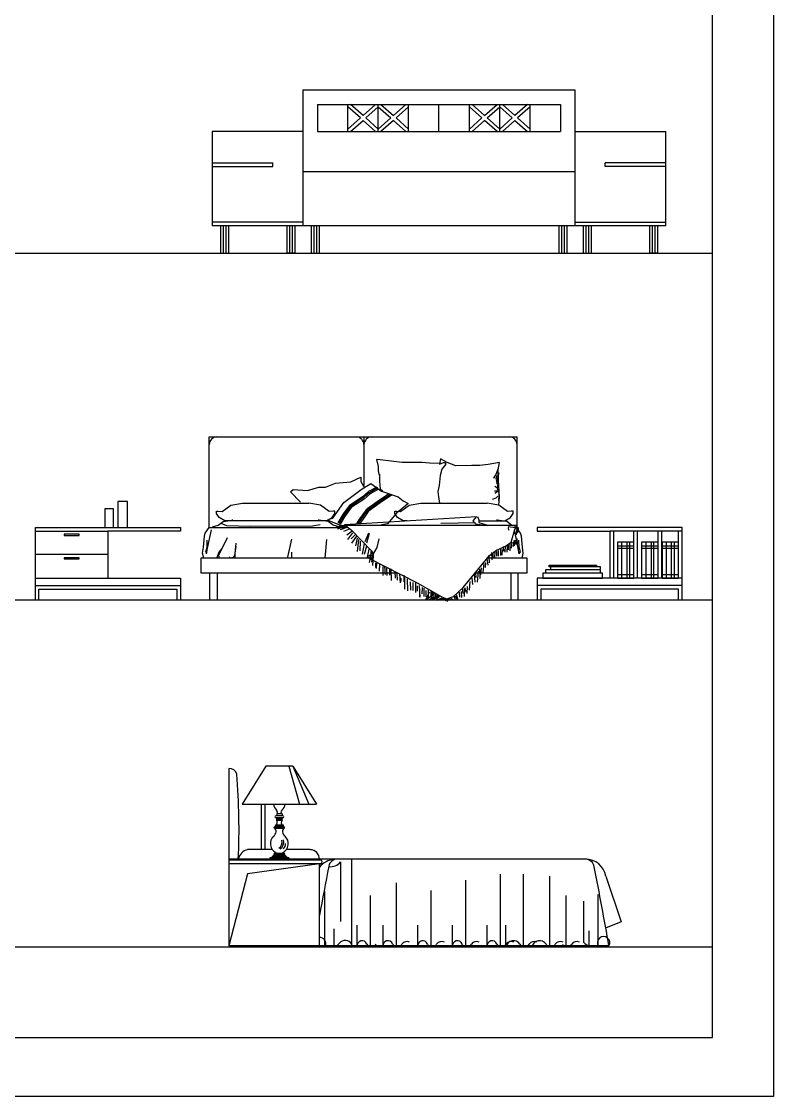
# Model space of a CAD drawing. Header units: inches. Extents: x 18.5 to 61, y 8.5 to 33.3.
# Drawn here: x 56.86 to 61, y 8.48 to 14.41 of the extents above; entities that cross this region are included whole.
import ezdxf

# ---------------------------------------------------------------- set-up
doc = ezdxf.new("R2010")
doc.units = ezdxf.units.IN
doc.header["$MEASUREMENT"] = 0
for name, color, linetype in [('02', 2, 'Continuous'), ('1', 1, 'Continuous'), ('4', 4, 'Continuous'), ('kadrbm', 4, 'Continuous')]:
    doc.layers.add(name, color=color, linetype=linetype)

# ---------------------------------------------------------------- blocks, each defined once
blk = doc.blocks.new('kadrbm')
at = {"layer": 'kadrbm', "color": 4}
blk.add_lwpolyline([(0, 0), (0, 24.7972), (21, 24.7972), (21, 0), (0, 0)], close=True, dxfattribs=at)
blk.add_lwpolyline([(20.6631, 0.3257), (20.6631, 24.4603), (0.3369, 24.4603), (0.3369, 0.3257), (20.6631, 0.3257)], dxfattribs=at)

msp = doc.modelspace()

# ---------------------------------------------------------------- linework, layer by layer
at = {"layer": '02'}
for p, q in [((57.9701, 13.2837), (57.9701, 13.1337)), ((57.9851, 13.2837), (57.9851, 13.1337)), ((58.3351, 13.2837), (58.3351, 13.1337)), ((58.3501, 13.2837), (58.3501, 13.1337)), ((58.4701, 13.2837), (58.4701, 13.1337)), ((58.4851, 13.2837), (58.4851, 13.1337)), ((59.8351, 13.2837), (59.8351, 13.1337)), ((59.8501, 13.2837), (59.8501, 13.1337)), ((59.9701, 13.2837), (59.9701, 13.1337)), ((59.9851, 13.2837), (59.9851, 13.1337)), ((60.3351, 13.2837), (60.3351, 13.1337)), ((60.3501, 13.2837), (60.3501, 13.1337)), ((57.8933, 12.1196), (59.5903, 12.1196)), ((57.8933, 11.6196), (57.8933, 12.1196)), ((58.7464, 12.1196), (58.7464, 11.8511)), ((59.5903, 11.6165), (59.5903, 12.1196)), ((58.8148, 11.9952), (58.8253, 11.956)), ((58.8358, 11.9926), (58.8148, 11.9952)), ((58.9564, 11.977), (58.8358, 11.9926)), ((59.1686, 11.998), (59.1634, 11.9692)), ((59.2053, 11.9771), (59.1686, 11.998)), ((58.8253, 11.956), (58.8253, 11.9324)), ((58.8253, 11.9324), (58.828, 11.9141)), ((59.0664, 11.977), (58.9564, 11.977)), ((59.1083, 11.9744), (59.0664, 11.977)), ((59.166, 11.9718), (59.1083, 11.9744)), ((59.1634, 11.9692), (59.1843, 11.9771)), ((59.1765, 11.9404), (59.166, 11.9064)), ((59.1974, 11.9692), (59.1765, 11.9404)), ((59.1843, 11.9771), (59.1922, 11.9771)), ((59.1922, 11.9771), (59.1974, 11.9692)), ((59.2525, 11.9588), (59.2053, 11.9771)), ((59.3416, 11.9614), (59.2525, 11.9588)), ((59.3861, 11.9614), (59.3416, 11.9614)), ((59.4307, 11.9667), (59.3861, 11.9614)), ((59.4936, 11.9772), (59.4307, 11.9667)), ((59.4839, 11.9407), (59.4736, 11.9117)), ((59.4857, 11.9379), (59.4936, 11.9772)), ((59.4884, 11.8803), (59.4857, 11.9379)), ((58.5344, 11.8424), (58.5894, 11.8634)), ((58.5894, 11.8634), (58.6733, 11.8712)), ((58.6733, 11.8712), (58.7021, 11.8843)), ((58.7021, 11.8843), (58.7283, 11.8974)), ((58.7283, 11.8974), (58.7283, 11.8739)), ((58.7283, 11.8739), (58.744, 11.8477)), ((58.828, 11.9141), (58.8358, 11.9088)), ((58.8319, 11.9114), (58.8318, 11.874)), ((58.8318, 11.874), (58.8351, 11.8301)), ((59.166, 11.9064), (59.1608, 11.8514)), ((59.4736, 11.9117), (59.4634, 11.8912)), ((59.4634, 11.8912), (59.4675, 11.9051)), ((59.4794, 11.9055), (59.4743, 11.8851)), ((59.4743, 11.8851), (59.4777, 11.8783)), ((59.4777, 11.8783), (59.479, 11.8579)), ((59.4906, 11.9204), (59.4801, 11.8837)), ((59.4801, 11.8837), (59.4853, 11.868)), ((59.4853, 11.868), (59.4827, 11.8418)), ((59.4936, 11.786), (59.4884, 11.8803)), ((58.3405, 11.8162), (58.3562, 11.8293)), ((58.3955, 11.7586), (58.3405, 11.8162)), ((58.3562, 11.8293), (58.4348, 11.8241)), ((58.4348, 11.8241), (58.4977, 11.8424)), ((58.4977, 11.8424), (58.5344, 11.8424)), ((58.6358, 11.7575), (58.7302, 11.8283)), ((58.7302, 11.8283), (58.7846, 11.8614)), ((58.772, 11.8175), (58.7381, 11.7886)), ((58.775, 11.8104), (58.7419, 11.7821)), ((58.7762, 11.8113), (58.7426, 11.7827)), ((58.744, 11.8477), (58.7493, 11.8398)), ((58.7798, 11.8047), (58.7468, 11.7764)), ((58.8168, 11.8421), (58.772, 11.8175)), ((58.8235, 11.8373), (58.7762, 11.8113)), ((58.8204, 11.8356), (58.7762, 11.8113)), ((58.8271, 11.8307), (58.7798, 11.8047)), ((58.7846, 11.8614), (58.8436, 11.8189)), ((58.8351, 11.8301), (58.8485, 11.8228)), ((58.8436, 11.8189), (58.9344, 11.7884)), ((58.8844, 11.8052), (58.8519, 11.7835)), ((59.1608, 11.8514), (59.153, 11.8173)), ((59.153, 11.8173), (59.1571, 11.7877)), ((59.4805, 11.8194), (59.4668, 11.8194)), ((59.4841, 11.8174), (59.468, 11.8064)), ((59.4771, 11.8399), (59.4685, 11.845)), ((59.489, 11.8382), (59.4771, 11.8399)), ((59.4827, 11.8418), (59.4801, 11.834)), ((59.4801, 11.834), (59.4906, 11.8104)), ((59.4906, 11.8104), (59.4906, 11.7921)), ((57.3895, 11.7631), (57.3895, 11.6196)), ((57.4425, 11.7631), (57.3895, 11.7631)), ((57.4425, 11.6196), (57.4425, 11.7631)), ((58.0123, 11.7431), (58.0771, 11.7527)), ((58.0771, 11.7527), (58.4419, 11.7527)), ((58.5066, 11.7431), (58.4419, 11.7527)), ((58.5744, 11.6702), (58.6358, 11.7575)), ((58.7381, 11.7886), (58.6666, 11.7409)), ((58.7426, 11.7827), (58.6718, 11.7354)), ((58.7072, 11.759), (58.6718, 11.7354)), ((58.7468, 11.7764), (58.6759, 11.7292)), ((58.7426, 11.7827), (58.7072, 11.759)), ((58.8271, 11.767), (58.7586, 11.7174)), ((58.8314, 11.7608), (58.764, 11.712)), ((58.8357, 11.7546), (58.7694, 11.7067)), ((58.8767, 11.8), (58.8271, 11.767)), ((58.8519, 11.7835), (58.8271, 11.767)), ((58.8935, 11.8022), (58.8314, 11.7608)), ((58.9025, 11.7991), (58.8357, 11.7546)), ((58.9344, 11.7884), (58.9629, 11.7664)), ((58.9629, 11.7664), (58.9898, 11.7518)), ((58.9898, 11.7518), (58.9759, 11.7386)), ((58.996, 11.7431), (59.0607, 11.7527)), ((59.0607, 11.7527), (59.4255, 11.7527)), ((59.1571, 11.7877), (59.1626, 11.7527)), ((59.4902, 11.7431), (59.4255, 11.7527)), ((59.4732, 11.7805), (59.4542, 11.773)), ((59.4847, 11.7926), (59.4732, 11.7805)), ((59.4906, 11.7921), (59.488, 11.7685)), ((59.4898, 11.7432), (59.4936, 11.786)), ((57.32, 11.6196), (57.32, 11.7239)), ((57.32, 11.7239), (57.3638, 11.7239)), ((57.3638, 11.7239), (57.3638, 11.6196)), ((57.933, 11.6967), (57.9332, 11.7095)), ((57.9474, 11.6744), (57.933, 11.6967)), ((57.9332, 11.7095), (57.9424, 11.7096)), ((57.9424, 11.7096), (57.9644, 11.7071)), ((57.9644, 11.7071), (58.0123, 11.7431)), ((58.5545, 11.7071), (58.5066, 11.7431)), ((58.5765, 11.7096), (58.5545, 11.7071)), ((58.5715, 11.6744), (58.5859, 11.6967)), ((58.5857, 11.7095), (58.5765, 11.7096)), ((58.5859, 11.6967), (58.5857, 11.7095)), ((58.6254, 11.6852), (58.6016, 11.6447)), ((58.6372, 11.7014), (58.6254, 11.6852)), ((58.6432, 11.697), (58.6317, 11.6811)), ((58.6699, 11.7336), (58.6321, 11.6817)), ((58.6666, 11.7409), (58.6372, 11.7014)), ((58.6759, 11.7292), (58.6381, 11.6773)), ((58.6718, 11.7354), (58.6432, 11.697)), ((58.7385, 11.6891), (58.709, 11.6466)), ((58.7447, 11.6848), (58.7152, 11.6424)), ((58.7586, 11.7174), (58.7184, 11.6608)), ((58.7586, 11.7174), (58.7385, 11.6891)), ((58.764, 11.712), (58.7447, 11.6848)), ((58.7694, 11.7067), (58.7508, 11.6804)), ((58.7753, 11.7295), (58.7586, 11.7174)), ((58.7928, 11.7422), (58.7753, 11.7295)), ((58.9263, 11.6985), (58.8767, 11.6395)), ((58.9167, 11.6967), (58.9169, 11.7095)), ((58.9311, 11.6744), (58.9167, 11.6967)), ((58.9169, 11.7095), (58.9261, 11.7096)), ((58.9261, 11.7096), (58.9481, 11.7071)), ((58.9759, 11.7386), (58.9263, 11.6985)), ((58.9481, 11.7071), (58.996, 11.7431)), ((59.5382, 11.7071), (59.4902, 11.7431)), ((59.5602, 11.7096), (59.5382, 11.7071)), ((59.5551, 11.6744), (59.5695, 11.6967)), ((59.5693, 11.7095), (59.5602, 11.7096)), ((59.5695, 11.6967), (59.5693, 11.7095)), ((57.9117, 11.6233), (57.9428, 11.6329)), ((57.9428, 11.6329), (57.9692, 11.6521)), ((57.9788, 11.6568), (57.9474, 11.6744)), ((57.9567, 11.6431), (57.9886, 11.6307)), ((57.9692, 11.6521), (58.0219, 11.6592)), ((58.5401, 11.6568), (57.9788, 11.6568)), ((57.9886, 11.6307), (58.1214, 11.6265)), ((58.0219, 11.6592), (58.0219, 11.664)), ((58.1214, 11.6265), (58.4632, 11.6293)), ((58.4632, 11.6293), (58.5047, 11.6362)), ((58.497, 11.6592), (58.497, 11.664)), ((58.5497, 11.6521), (58.497, 11.6592)), ((58.5401, 11.6568), (58.5715, 11.6744)), ((58.5437, 11.6608), (58.6381, 11.623)), ((58.5761, 11.6329), (58.5497, 11.6521)), ((58.5531, 11.6655), (58.5744, 11.6702)), ((58.6072, 11.6233), (58.5761, 11.6329)), ((58.5915, 11.6196), (58.6244, 11.6312)), ((58.631, 11.6268), (58.597, 11.62)), ((58.6497, 11.6285), (58.6004, 11.6098)), ((58.6317, 11.6811), (58.6081, 11.641)), ((58.6381, 11.6773), (58.6145, 11.6371)), ((58.6244, 11.6312), (58.6464, 11.629)), ((59.5913, 11.6303), (58.6354, 11.6301)), ((58.6383, 11.6356), (59.3672, 11.6802)), ((58.6464, 11.629), (58.6749, 11.6071)), ((58.7184, 11.6608), (58.7044, 11.6396)), ((58.709, 11.6466), (58.7044, 11.6396)), ((58.7152, 11.6424), (58.7138, 11.6402)), ((58.7508, 11.6804), (58.7233, 11.6408)), ((58.8767, 11.6395), (58.8436, 11.6348)), ((58.9624, 11.6568), (58.9311, 11.6744)), ((58.9855, 11.6568), (58.9624, 11.6568)), ((59.3612, 11.6445), (59.1708, 11.6415)), ((59.346, 11.6568), (59.3491, 11.6568)), ((59.3672, 11.6802), (59.3464, 11.6564)), ((59.3464, 11.6564), (59.3612, 11.6386)), ((59.3612, 11.6386), (59.385, 11.6356)), ((59.3731, 11.6802), (59.3791, 11.6624)), ((59.3791, 11.6624), (59.3791, 11.6475)), ((59.3791, 11.6568), (59.5238, 11.6568)), ((59.3791, 11.6475), (59.4267, 11.6326)), ((59.385, 11.6356), (59.4267, 11.6297)), ((59.4807, 11.6592), (59.4807, 11.664)), ((59.5334, 11.6521), (59.4807, 11.6592)), ((59.5238, 11.6568), (59.5551, 11.6744)), ((59.5598, 11.6329), (59.5334, 11.6521)), ((59.5909, 11.6233), (59.5598, 11.6329)), ((56.9342, 11.6196), (57.7347, 11.6196)), ((56.9342, 11.2196), (56.9342, 11.6196)), ((56.9342, 11.5996), (57.3342, 11.5996)), ((57.1751, 11.5825), (57.0933, 11.5825)), ((57.0933, 11.5825), (57.0933, 11.5756)), ((57.0933, 11.5756), (57.1751, 11.5756)), ((57.1751, 11.5756), (57.1751, 11.5825)), ((57.3342, 11.5996), (57.3342, 11.3396)), ((57.7347, 11.5996), (57.3342, 11.5996)), ((57.7347, 11.6196), (57.7347, 11.5996)), ((57.8609, 11.5106), (57.8673, 11.5723)), ((57.8673, 11.5723), (57.8713, 11.5883)), ((57.8713, 11.5883), (57.8933, 11.6196)), ((57.8843, 11.5052), (57.9052, 11.6061)), ((57.8907, 11.6196), (58.6472, 11.6196)), ((58.6565, 11.6217), (58.6157, 11.6064)), ((58.6616, 11.6081), (58.6327, 11.5979)), ((58.6804, 11.5996), (58.6514, 11.5775)), ((58.6838, 11.5894), (58.6548, 11.5537)), ((58.6749, 11.6071), (58.7891, 11.4886)), ((58.6991, 11.5809), (58.6752, 11.5571)), ((58.7059, 11.5707), (58.6769, 11.5333)), ((58.7717, 11.5876), (58.7503, 11.5402)), ((58.7625, 11.5341), (58.7763, 11.5876)), ((59.5415, 11.6189), (59.5428, 11.6049)), ((59.5811, 11.618), (59.5422, 11.6222)), ((59.5577, 11.5387), (59.5791, 11.6086)), ((59.5972, 11.5052), (59.5763, 11.6061)), ((59.5791, 11.6086), (59.5869, 11.6214)), ((59.5916, 11.6211), (59.5811, 11.618)), ((59.5874, 11.6084), (59.586, 11.5787)), ((59.5869, 11.6214), (59.5975, 11.6189)), ((59.6102, 11.5883), (59.5882, 11.6196)), ((59.5925, 11.6111), (59.5916, 11.5874)), ((59.5975, 11.6189), (59.5975, 11.5934)), ((59.6142, 11.5723), (59.6102, 11.5883)), ((59.6207, 11.5106), (59.6142, 11.5723)), ((60.5016, 11.6196), (59.7011, 11.6196)), ((59.7011, 11.6196), (59.7011, 11.5996)), ((59.7011, 11.5996), (60.1016, 11.5996)), ((60.1016, 11.5996), (60.1016, 11.3396)), ((60.5016, 11.5996), (60.1016, 11.5996)), ((60.1216, 11.5996), (60.1216, 11.3396)), ((60.235, 11.3396), (60.235, 11.5996)), ((60.255, 11.3396), (60.255, 11.5996)), ((60.3683, 11.3396), (60.3683, 11.5996)), ((60.3883, 11.3396), (60.3883, 11.5996)), ((60.4816, 11.3396), (60.4816, 11.5996)), ((60.5016, 11.2196), (60.5016, 11.6196)), ((57.8568, 11.4768), (57.8609, 11.5106)), ((57.8747, 11.4843), (57.8814, 11.5109)), ((57.8814, 11.5109), (57.8824, 11.5499)), ((57.9456, 11.4657), (57.994, 11.5641)), ((58.0389, 11.517), (58.0331, 11.4651)), ((58.036, 11.4756), (58.0418, 11.5327)), ((58.324, 11.4479), (58.3487, 11.5554)), ((58.5324, 11.4496), (58.5413, 11.5531)), ((58.7093, 11.5605), (58.6991, 11.518)), ((58.7161, 11.5537), (58.7093, 11.4874)), ((58.7263, 11.5435), (58.7229, 11.4908)), ((58.7467, 11.5316), (58.7365, 11.4721)), ((58.7603, 11.5163), (58.7467, 11.4704)), ((58.7935, 11.4645), (58.8191, 11.5096)), ((58.8191, 11.5096), (58.8298, 11.557)), ((59.4767, 11.4943), (59.5271, 11.5157)), ((59.5138, 11.5146), (59.5155, 11.4891)), ((59.5257, 11.5163), (59.524, 11.4823)), ((59.5271, 11.5157), (59.5577, 11.5387)), ((59.5359, 11.5197), (59.5342, 11.484)), ((59.541, 11.5214), (59.541, 11.4959)), ((59.5512, 11.5316), (59.5512, 11.4908)), ((59.5624, 11.5378), (59.5578, 11.5052)), ((59.5725, 11.547), (59.5693, 11.5144)), ((59.5776, 11.5493), (59.5753, 11.5176)), ((59.5859, 11.5539), (59.584, 11.5251)), ((59.59, 11.559), (59.5905, 11.5292)), ((59.602, 11.5109), (59.601, 11.5499)), ((59.6087, 11.4843), (59.602, 11.5109)), ((59.6247, 11.4768), (59.6207, 11.5106)), ((60.1439, 11.5387), (60.1439, 11.3396)), ((60.235, 11.5387), (60.1439, 11.5387)), ((60.1439, 11.5177), (60.235, 11.5177)), ((60.1667, 11.5387), (60.1667, 11.3396)), ((60.1959, 11.5387), (60.1959, 11.3396)), ((60.2114, 11.5387), (60.2114, 11.3396)), ((60.235, 11.3396), (60.235, 11.5387)), ((60.2772, 11.5387), (60.2772, 11.3396)), ((60.3683, 11.5387), (60.2772, 11.5387)), ((60.2772, 11.5177), (60.3683, 11.5177)), ((60.3, 11.5387), (60.3, 11.3396)), ((60.3293, 11.5387), (60.3293, 11.3396)), ((60.3447, 11.3396), (60.3447, 11.5387)), ((60.3683, 11.3396), (60.3683, 11.5387)), ((60.3906, 11.5386), (60.3906, 11.3396)), ((60.4816, 11.5386), (60.3906, 11.5386)), ((60.3906, 11.5177), (60.4816, 11.5177)), ((60.4133, 11.5386), (60.4133, 11.3396)), ((60.4426, 11.3396), (60.4426, 11.5386)), ((60.4581, 11.3396), (60.4581, 11.5386)), ((57.3342, 11.4696), (56.9342, 11.4696)), ((57.1751, 11.4525), (57.0933, 11.4525)), ((57.0933, 11.4525), (57.0933, 11.4456)), ((57.1751, 11.4456), (57.1751, 11.4525)), ((58.7974, 11.4496), (57.8464, 11.4496)), ((57.8464, 11.4496), (57.8464, 11.3696)), ((57.8632, 11.4496), (57.8568, 11.4768)), ((57.8805, 11.4747), (57.8747, 11.4843)), ((57.8786, 11.4747), (57.8843, 11.5052)), ((57.9468, 11.4826), (57.9351, 11.4517)), ((57.9491, 11.4506), (57.9456, 11.4657)), ((57.962, 11.503), (57.9468, 11.4826)), ((58.0109, 11.4506), (58.0039, 11.4547)), ((58.0243, 11.4535), (58.0109, 11.4506)), ((58.0331, 11.4651), (58.0243, 11.4535)), ((58.0365, 11.4506), (58.036, 11.4756)), ((58.3487, 11.4501), (58.3487, 11.4837)), ((58.7739, 11.4993), (58.7637, 11.4551)), ((58.7737, 11.4623), (58.7855, 11.4714)), ((58.7935, 11.4645), (58.7737, 11.4623)), ((58.7737, 11.4623), (58.7737, 11.4491)), ((58.7737, 11.4491), (59.0393, 11.3131)), ((58.7892, 11.4908), (58.7756, 11.4262)), ((58.7855, 11.4714), (58.7855, 11.4867)), ((58.7909, 11.4619), (58.7875, 11.4279)), ((58.7891, 11.4886), (58.7978, 11.4711)), ((58.7977, 11.4653), (58.7926, 11.4092)), ((58.7978, 11.4711), (58.7935, 11.4645)), ((59.3803, 11.3935), (59.4384, 11.4653)), ((59.4237, 11.4483), (59.4288, 11.4109)), ((59.6464, 11.4496), (59.4257, 11.4496)), ((59.4356, 11.4585), (59.4373, 11.4245)), ((59.4384, 11.4653), (59.4767, 11.4943)), ((59.4492, 11.4806), (59.4509, 11.4415)), ((59.4577, 11.4738), (59.4577, 11.4517)), ((59.4679, 11.4891), (59.4662, 11.4517)), ((59.4764, 11.4874), (59.4781, 11.4602)), ((59.4866, 11.4925), (59.4866, 11.4619)), ((59.4985, 11.5027), (59.4985, 11.4653)), ((59.5087, 11.4976), (59.507, 11.467)), ((59.6029, 11.4747), (59.5972, 11.5052)), ((59.6029, 11.4747), (59.6087, 11.4843)), ((59.6183, 11.4496), (59.6247, 11.4768)), ((59.6464, 11.3696), (59.6464, 11.4496)), ((60.1439, 11.5053), (60.235, 11.5053)), ((60.2772, 11.5053), (60.3683, 11.5053)), ((60.3906, 11.5053), (60.4816, 11.5053)), ((57.0933, 11.4456), (57.1751, 11.4456)), ((58.8096, 11.4245), (58.8096, 11.399)), ((58.8147, 11.4228), (58.813, 11.3922)), ((58.8317, 11.416), (58.83, 11.3786)), ((58.8504, 11.4041), (58.8504, 11.3548)), ((58.8603, 11.4051), (58.863, 11.3593)), ((58.8709, 11.3956), (58.8726, 11.3548)), ((58.8872, 11.3916), (58.8872, 11.3553)), ((58.8953, 11.3916), (58.8966, 11.327)), ((59.2932, 11.288), (59.3803, 11.3935)), ((59.3828, 11.3888), (59.3862, 11.3378)), ((59.393, 11.3973), (59.3896, 11.3582)), ((59.4066, 11.4211), (59.4015, 11.3735)), ((59.4168, 11.4262), (59.4151, 11.399)), ((59.7673, 11.4111), (60.0286, 11.4111)), ((59.7673, 11.4018), (59.7673, 11.4111)), ((60.051, 11.4018), (59.7673, 11.4018)), ((59.7753, 11.4018), (59.7753, 11.386)), ((60.0286, 11.4111), (60.0286, 11.4018)), ((60.051, 11.3678), (60.051, 11.4018)), ((56.9342, 11.3396), (57.7342, 11.3396)), ((57.7342, 11.3396), (57.7342, 11.2196)), ((57.8464, 11.3696), (58.929, 11.3696)), ((57.8964, 11.2196), (57.8964, 11.3696)), ((57.9364, 11.3696), (57.9364, 11.2196)), ((58.9168, 11.3741), (58.9182, 11.3391)), ((58.9276, 11.3661), (58.9303, 11.3284)), ((58.9424, 11.3634), (58.9451, 11.3136)), ((58.9491, 11.3405), (58.9505, 11.3217)), ((58.9653, 11.3553), (58.9653, 11.3203)), ((58.9707, 11.3418), (58.9707, 11.2786)), ((58.9855, 11.3365), (58.9868, 11.2692)), ((59.342, 11.3412), (59.3454, 11.3055)), ((59.3539, 11.3633), (59.3573, 11.3174)), ((59.3606, 11.3696), (59.6464, 11.3696)), ((59.3607, 11.3684), (59.3641, 11.3429)), ((59.376, 11.3786), (59.3709, 11.3174)), ((59.5564, 11.3696), (59.5564, 11.2196)), ((59.5964, 11.2196), (59.5964, 11.3696)), ((60.5016, 11.3396), (59.7016, 11.3396)), ((59.7016, 11.3396), (59.7016, 11.2196)), ((60.0618, 11.3678), (59.7321, 11.3678)), ((59.7321, 11.3678), (59.7321, 11.3396)), ((59.7321, 11.3396), (60.0618, 11.3396)), ((60.051, 11.386), (59.7475, 11.386)), ((59.7475, 11.386), (59.7475, 11.3678)), ((60.0618, 11.3396), (60.0618, 11.3678)), ((60.1439, 11.3605), (60.235, 11.3605)), ((60.1439, 11.3396), (60.235, 11.3396)), ((60.2772, 11.3605), (60.3683, 11.3605)), ((60.2772, 11.3396), (60.3683, 11.3396)), ((60.3906, 11.3605), (60.4816, 11.3605)), ((60.3906, 11.3396), (60.4816, 11.3396)), ((56.9342, 11.2996), (57.7342, 11.2996)), ((56.9542, 11.2796), (57.7142, 11.2796)), ((56.9542, 11.2196), (56.9542, 11.2796)), ((57.7142, 11.2796), (57.7142, 11.2196)), ((59.0003, 11.3203), (59.003, 11.2732)), ((59.0151, 11.3149), (59.0164, 11.2719)), ((59.0299, 11.3149), (59.0313, 11.2598)), ((59.0393, 11.3131), (59.1754, 11.2363)), ((59.0393, 11.2969), (59.0406, 11.2687)), ((59.0501, 11.2983), (59.0541, 11.235)), ((59.0676, 11.2875), (59.0662, 11.2525)), ((59.077, 11.2848), (59.077, 11.2377)), ((59.0878, 11.2713), (59.0878, 11.2364)), ((59.1012, 11.2754), (59.1012, 11.231)), ((59.2396, 11.2376), (59.2932, 11.288)), ((59.2876, 11.2818), (59.291, 11.2546)), ((59.2995, 11.2818), (59.2995, 11.2393)), ((59.3029, 11.2869), (59.308, 11.2631)), ((59.3148, 11.2937), (59.3131, 11.2546)), ((59.3301, 11.3208), (59.3267, 11.2733)), ((60.5016, 11.2996), (59.7016, 11.2996)), ((60.4816, 11.2796), (59.7216, 11.2796)), ((59.7216, 11.2796), (59.7216, 11.2196)), ((60.4816, 11.2196), (60.4816, 11.2796)), ((59.0541, 11.235), (59.0541, 11.2565)), ((59.1066, 11.2633), (59.0851, 11.2189)), ((59.1145, 11.2394), (59.0896, 11.2203)), ((59.1313, 11.2352), (59.1043, 11.2202)), ((59.1159, 11.2661), (59.1145, 11.2394)), ((59.1232, 11.2407), (59.1159, 11.2339)), ((59.1228, 11.2646), (59.1174, 11.2269)), ((59.1416, 11.2337), (59.1201, 11.2216)), ((59.1264, 11.2589), (59.1232, 11.2407)), ((59.145, 11.2312), (59.1286, 11.2217)), ((59.1308, 11.2602), (59.1313, 11.2352)), ((59.1472, 11.2271), (59.14, 11.2249)), ((59.1416, 11.2525), (59.1416, 11.2337)), ((59.1504, 11.2453), (59.145, 11.2312)), ((59.1632, 11.2377), (59.147, 11.2243)), ((59.1568, 11.2457), (59.1488, 11.2307)), ((59.1814, 11.2222), (59.1493, 11.2172)), ((59.1753, 11.2296), (59.1524, 11.2202)), ((59.1854, 11.2302), (59.1679, 11.2207)), ((59.2004, 11.2247), (59.1714, 11.2177)), ((59.1754, 11.2363), (59.204, 11.2253)), ((59.1949, 11.2272), (59.1814, 11.2222)), ((59.2144, 11.2267), (59.1949, 11.2152)), ((59.2189, 11.2277), (59.2034, 11.2112)), ((59.204, 11.2253), (59.2396, 11.2376)), ((59.2229, 11.2267), (59.2264, 11.2217)), ((59.2246, 11.2291), (59.2366, 11.2223)), ((59.2417, 11.2461), (59.2502, 11.2206)), ((59.2502, 11.2427), (59.2604, 11.2223)), ((59.257, 11.2478), (59.2621, 11.224)), ((59.2706, 11.2631), (59.274, 11.2342)), ((59.2825, 11.2665), (59.2842, 11.2325)), ((58.0014, 10.2892), (58.0014, 9.3107)), ((58.2043, 10.3028), (58.075, 10.0936)), ((58.3546, 10.3028), (58.2043, 10.3028)), ((58.3319, 10.3028), (58.3903, 10.0936)), ((58.3546, 10.3028), (58.4839, 10.0936)), ((58.3546, 10.3028), (58.442, 10.0936)), ((58.075, 10.0936), (58.4839, 10.0936)), ((58.1814, 9.8417), (58.1814, 10.0936)), ((58.2014, 9.8417), (58.2014, 10.0936)), ((58.2989, 10.0282), (58.2613, 10.0282)), ((58.2946, 10.0388), (58.2656, 10.0388)), ((58.2656, 10.0388), (58.2656, 10.0282)), ((58.2946, 10.0388), (58.2946, 10.0282)), ((58.2527, 9.968), (58.3062, 9.968)), ((58.2589, 9.9778), (58.3, 9.9778)), ((58.2589, 9.9778), (58.2589, 9.9724)), ((58.2589, 9.9724), (58.3, 9.9724)), ((58.2989, 10.0167), (58.2613, 10.0167)), ((58.2937, 10.01), (58.2666, 10.01)), ((58.2937, 10.0035), (58.2666, 10.0035)), ((58.3, 9.9778), (58.3, 9.9724)), ((58.2527, 9.9606), (58.3062, 9.9606)), ((59.967, 9.7892), (58.0014, 9.7892)), ((58.2413, 9.8417), (58.1043, 9.8417)), ((58.3313, 9.7964), (58.2276, 9.7964)), ((58.2276, 9.7964), (58.2276, 9.7892)), ((58.3187, 9.8045), (58.2402, 9.8045)), ((58.2402, 9.8045), (58.2402, 9.8021)), ((58.2488, 9.8106), (58.3101, 9.8106)), ((58.2527, 9.8217), (58.3063, 9.8217)), ((58.3063, 9.816), (58.2527, 9.816)), ((58.2605, 9.8257), (58.2605, 9.8217)), ((58.2984, 9.8257), (58.2984, 9.8217)), ((58.4506, 9.8417), (58.3176, 9.8417)), ((58.3187, 9.8045), (58.3187, 9.8021)), ((58.3313, 9.7964), (58.3313, 9.7892)), ((58.6792, 9.3057), (58.6792, 9.7892)), ((58.5064, 9.7842), (58.0014, 9.7842)), ((58.5064, 9.7642), (58.0014, 9.7642)), ((58.5014, 9.7642), (58.1033, 9.7083)), ((58.5014, 9.3102), (58.5014, 9.7642)), ((58.6174, 9.7737), (58.6174, 9.4448)), ((58.1033, 9.7083), (58.0014, 9.3107)), ((59.308, 9.3059), (59.308, 9.6743)), ((59.4996, 9.3059), (59.4996, 9.7066)), ((59.6267, 9.3059), (59.6267, 9.7066)), ((59.7709, 9.3059), (59.7709, 9.6958)), ((60.0797, 9.6953), (60.1649, 9.4428)), ((58.5311, 9.3102), (58.5311, 9.6135)), ((58.9249, 9.3059), (58.9249, 9.6593)), ((59.1165, 9.3059), (59.1165, 9.6163)), ((58.7829, 9.3059), (58.7829, 9.5883)), ((59.8613, 9.3059), (59.8613, 9.5883)), ((59.958, 9.33), (59.958, 9.5577)), ((60.0378, 9.3102), (60.0378, 9.5948)), ((60.1649, 9.4428), (60.0879, 9.4129)), ((58.5814, 9.3102), (58.5814, 9.4047)), ((58.7097, 9.3059), (58.7097, 9.4259)), ((58.8517, 9.3059), (58.8517, 9.4259)), ((59.0433, 9.3059), (59.0433, 9.4259)), ((59.2348, 9.3059), (59.2348, 9.4259)), ((59.4264, 9.3059), (59.4264, 9.4259)), ((59.5294, 9.3059), (59.5294, 9.4259)), ((59.9875, 9.3102), (59.9875, 9.3947)), ((60.0879, 9.4129), (60.0786, 9.4113)), ((60.0975, 9.3102), (58.0019, 9.3102))]:
    msp.add_line(p, q, dxfattribs=at)
for centre, radius, start, end in [((57.9385, 12.0745), 0.0453, 95.84738, 176.25255), ((58.7012, 12.0746), 0.0453, 3.74745, 84.15262), ((58.7916, 12.0746), 0.0453, 95.87351, 176.27868), ((59.5451, 12.0749), 0.0453, 3.77359, 84.17876), ((58.0065, 10.2504), 0.0391, 11.07759, 97.50686), ((54.5098, 9.9598), 3.5476, 357.24285, 4.81995), ((58.3032, 10.101), 0.057, 187.48814, 227.33784), ((58.2557, 10.101), 0.057, 312.66216, 352.51186), ((58.2613, 10.0224), 0.00572, 90, 270), ((58.2557, 10.0474), 0.0147, 324.41072, 52.97215), ((58.3032, 10.0474), 0.0147, 127.02785, 215.58928), ((58.2989, 10.0224), 0.00572, 270, 90), ((58.2538, 9.9643), 0.00384, 106.47764, 253.52236), ((58.2525, 9.9747), 0.0068, 279.87395, 340.59784), ((58.2593, 10.0097), 0.00729, 2.17122, 73.74838), ((58.2478, 9.9922), 0.0208, 316.12278, 32.9805), ((58.2666, 10.0068), 0.00324, 90, 270), ((58.3111, 9.9922), 0.0208, 147.0195, 223.87722), ((58.3009, 10.0097), 0.00729, 106.25162, 177.82878), ((58.2937, 10.0068), 0.00324, 270, 90), ((58.3065, 9.9747), 0.0068, 199.40216, 260.12605), ((58.3051, 9.9643), 0.00384, 286.47764, 73.52236), ((58.2856, 9.8753), 0.0555, 133.07053, 243.18887), ((58.2295, 9.9429), 0.0326, 303.92048, 355.03509), ((58.2391, 9.9422), 0.023, 354.78016, 53.44433), ((58.3199, 9.9422), 0.023, 126.55567, 185.21984), ((58.3295, 9.9429), 0.0326, 184.96491, 236.07952), ((58.2734, 9.8753), 0.0555, 296.81113, 46.92947), ((58.2538, 9.8845), 0.0416, 302.49061, 14.16052), ((58.2588, 9.8833), 0.0452, 303.64493, 16.88733), ((58.2845, 9.8713), 0.0291, 302.84873, 10.51336), ((58.1199, 9.7756), 0.0679, 103.27205, 168.49023), ((58.2335, 9.8033), 0.00685, 269.8606, 349.87499), ((58.2494, 9.8069), 0.00366, 99.50847, 220.98599), ((58.2527, 9.8188), 0.0028, 90, 270), ((58.2522, 9.8133), 0.00278, 279.86063, 80.13937), ((58.3067, 9.8133), 0.00278, 99.86063, 260.13937), ((58.3063, 9.8188), 0.0028, 270, 90), ((58.3095, 9.8069), 0.00366, 319.01401, 80.49153), ((58.3255, 9.8033), 0.00685, 190.12501, 270.1394), ((58.4472, 9.7876), 0.0542, 1.66242, 86.37785), ((58.5963, 9.6664), 0.1236, 96.46586, 140.5074), ((58.5014, 9.7842), 0.005, 0, 90), ((58.5988, 9.7422), 0.047, 86.26332, 170.46849), ((59.967, 9.7392), 0.05, 8.43768, 90), ((59.9688, 9.6768), 0.1124, 9.48501, 90.90651), ((80.9535, 5.3542), 22.8283, 168.89765, 169.59031), ((58.5064, 9.7742), 0.01, 270, 90), ((58.5614, 9.8212), 0.0734, 262.86132, 319.70238), ((37.4844, 5.3382), 22.9593, 9.96255, 11.06993), ((58.5013, 9.3233), 0.0346, 337.89598, 90.60452), ((58.5563, 9.3753), 0.074, 298.41055, 317.64204), ((58.6436, 9.2993), 0.0418, 31.53667, 141.31547), ((58.7361, 9.3123), 0.0272, 15.99445, 193.61282), ((58.7879, 9.3355), 0.03, 211.53667, 328.46333), ((58.8782, 9.3123), 0.0272, 15.99445, 193.61282), ((58.9299, 9.3355), 0.03, 211.53667, 328.46333), ((58.9823, 9.3034), 0.0314, 59.59099, 148.46333), ((59.0697, 9.3123), 0.0272, 15.99445, 193.61282), ((59.1215, 9.3355), 0.03, 211.53667, 328.46333), ((59.1739, 9.3034), 0.0314, 59.59099, 148.46333), ((59.2613, 9.3123), 0.0272, 15.99445, 193.61282), ((59.3131, 9.3355), 0.03, 211.53667, 328.46333), ((59.3654, 9.3034), 0.0314, 59.59099, 148.46333), ((59.4528, 9.3123), 0.0272, 15.99445, 193.61282), ((59.5046, 9.3355), 0.03, 211.53667, 328.46333), ((59.5704, 9.298), 0.0418, 31.53667, 169.0198), ((59.557, 9.3034), 0.0314, 59.59099, 148.46333), ((59.6317, 9.3355), 0.03, 211.53667, 328.46333), ((59.6841, 9.3034), 0.0314, 59.59099, 148.46333), ((59.7147, 9.298), 0.0418, 31.53667, 169.0198), ((59.7759, 9.3355), 0.03, 211.53667, 328.46333), ((59.8283, 9.3034), 0.0314, 59.59099, 148.46333), ((59.8663, 9.3355), 0.03, 211.53667, 328.46333), ((59.9187, 9.3034), 0.0314, 59.59099, 148.46333), ((60.0127, 9.3798), 0.074, 222.35796, 289.86805), ((60.0676, 9.3278), 0.0346, 329.57209, 210.42791), ((58.0019, 9.3107), 0.0005, 180, 270)]:
    msp.add_arc(centre, radius, start, end, dxfattribs=at)
at = {"layer": '1'}
for p, q in [((40.3716, 13.1337), (60.6678, 13.1337)), ((40.3716, 11.2196), (60.6678, 11.2196)), ((40.3716, 9.3055), (60.6678, 9.3055))]:
    msp.add_line(p, q, dxfattribs=at)
at = {"layer": '4'}
for p, q in [((58.4101, 14.0337), (58.4101, 13.2837)), ((58.4101, 14.0337), (59.9101, 14.0337)), ((59.9101, 14.0337), (59.9101, 13.2837)), ((58.4901, 13.9537), (59.8301, 13.9537)), ((58.4901, 13.9537), (58.4901, 13.8037)), ((58.6576, 13.8037), (58.6576, 13.9537)), ((58.7264, 13.8787), (58.6576, 13.9403)), ((58.7414, 13.8921), (58.6726, 13.9537)), ((58.7414, 13.8921), (58.8101, 13.9537)), ((58.7563, 13.8787), (58.8251, 13.9403)), ((58.8251, 13.8037), (58.8251, 13.9537)), ((58.8251, 13.9403), (58.8939, 13.8787)), ((58.8401, 13.9537), (58.9089, 13.8921)), ((58.9776, 13.9537), (58.9089, 13.8921)), ((58.9926, 13.9403), (58.9238, 13.8787)), ((58.9926, 13.8037), (58.9926, 13.9537)), ((59.1601, 13.8037), (59.1601, 13.9537)), ((59.3276, 13.8037), (59.3276, 13.9537)), ((59.3964, 13.8787), (59.3276, 13.9403)), ((59.4114, 13.8921), (59.3426, 13.9537)), ((59.4114, 13.8921), (59.4801, 13.9537)), ((59.4263, 13.8787), (59.4951, 13.9403)), ((59.4951, 13.8037), (59.4951, 13.9537)), ((59.4951, 13.9403), (59.5639, 13.8787)), ((59.5101, 13.9537), (59.5789, 13.8921)), ((59.6476, 13.9537), (59.5789, 13.8921)), ((59.6626, 13.9403), (59.5938, 13.8787)), ((59.6626, 13.8037), (59.6626, 13.9537)), ((59.8301, 13.9537), (59.8301, 13.8037)), ((58.6576, 13.8171), (58.7264, 13.8787)), ((58.6726, 13.8037), (58.7414, 13.8653)), ((58.8101, 13.8037), (58.7414, 13.8653)), ((58.8251, 13.8171), (58.7563, 13.8787)), ((58.8939, 13.8787), (58.8251, 13.8171)), ((58.9089, 13.8653), (58.8401, 13.8037)), ((58.9089, 13.8653), (58.9776, 13.8037)), ((58.9238, 13.8787), (58.9926, 13.8171)), ((59.3276, 13.8171), (59.3964, 13.8787)), ((59.3426, 13.8037), (59.4114, 13.8653)), ((59.4801, 13.8037), (59.4114, 13.8653)), ((59.4951, 13.8171), (59.4263, 13.8787)), ((59.5639, 13.8787), (59.4951, 13.8171)), ((59.5789, 13.8653), (59.5101, 13.8037)), ((59.5789, 13.8653), (59.6476, 13.8037)), ((59.5938, 13.8787), (59.6626, 13.8171)), ((57.9101, 13.8037), (57.9101, 13.2837)), ((58.4101, 13.8037), (57.9101, 13.8037)), ((58.4901, 13.8037), (59.8301, 13.8037)), ((59.9101, 13.8037), (60.4101, 13.8037)), ((60.4101, 13.2837), (60.4101, 13.8037)), ((57.9101, 13.6304), (58.2434, 13.6304)), ((57.9101, 13.6104), (58.2434, 13.6104)), ((58.2434, 13.6104), (58.2434, 13.6304)), ((58.4101, 13.5837), (59.9101, 13.5837)), ((60.4101, 13.6304), (60.0768, 13.6304)), ((60.0768, 13.6104), (60.0768, 13.6304)), ((60.4101, 13.6104), (60.0768, 13.6104)), ((58.4101, 13.3037), (57.9101, 13.3037)), ((59.9101, 13.3037), (60.4101, 13.3037)), ((60.4101, 13.2837), (57.9101, 13.2837)), ((57.9551, 13.2837), (57.9551, 13.1337)), ((58.0001, 13.2837), (58.0001, 13.1337)), ((58.3201, 13.2837), (58.3201, 13.1337)), ((58.3651, 13.2837), (58.3651, 13.1337)), ((58.4551, 13.2837), (58.4551, 13.1337)), ((58.5001, 13.2837), (58.5001, 13.1337)), ((59.8201, 13.2837), (59.8201, 13.1337)), ((59.8651, 13.2837), (59.8651, 13.1337)), ((59.9551, 13.2837), (59.9551, 13.1337)), ((60.0001, 13.2837), (60.0001, 13.1337)), ((60.3201, 13.2837), (60.3201, 13.1337)), ((60.3651, 13.2837), (60.3651, 13.1337)), ((57.9551, 13.1337), (58.0001, 13.1337)), ((58.3651, 13.1337), (58.3201, 13.1337)), ((58.4551, 13.1337), (58.5001, 13.1337)), ((59.8201, 13.1337), (59.8651, 13.1337)), ((59.9551, 13.1337), (60.0001, 13.1337)), ((60.3651, 13.1337), (60.3201, 13.1337))]:
    msp.add_line(p, q, dxfattribs=at)

# ---------------------------------------------------------------- block references
at = {"layer": 'kadrbm'}
msp.add_blockref('kadrbm', (40.0047, 8.4798), dxfattribs=at)

doc.saveas('drawing.dxf')
